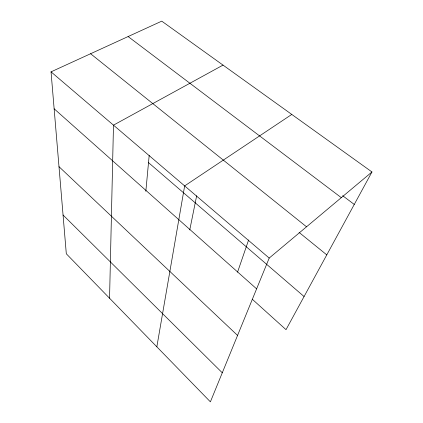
<?xml version="1.0" encoding="UTF-8"?>
<svg xmlns="http://www.w3.org/2000/svg" width="423" height="423" viewBox="0 0 423 423"><rect width="100%" height="100%" fill="white"/><g stroke="black" fill="none" stroke-linecap="round" stroke-linejoin="round"><path stroke-width="0.63" d="M109.557 298.231L113.48 125.15L223.027 65.11M145.84 191.265L149.192 155.4M156.838 346.818L184.65 185.903L291.775 114.432M189.763 229.916L196.658 195.759M237.552 272.169L248.624 239.947M371.965 171.96L269.202 258.072L210.39 401.85L66.311 253.789L51.035 71.847L161.75 21.15L371.965 171.96L286.022 329.665L252.431 299.373M342.683 195.717L354.263 204.441M128.116 36.552L341.298 197.652M90.596 53.737L306.527 226.791M299.087 232.417L326.778 254.873M51.035 71.847L269.202 258.072M148.515 162.628L304.079 296.534M54.139 108.785L256.608 288.856M58.998 166.678L237.562 335.418M63.053 215.016L222.276 372.795"/></g></svg>
